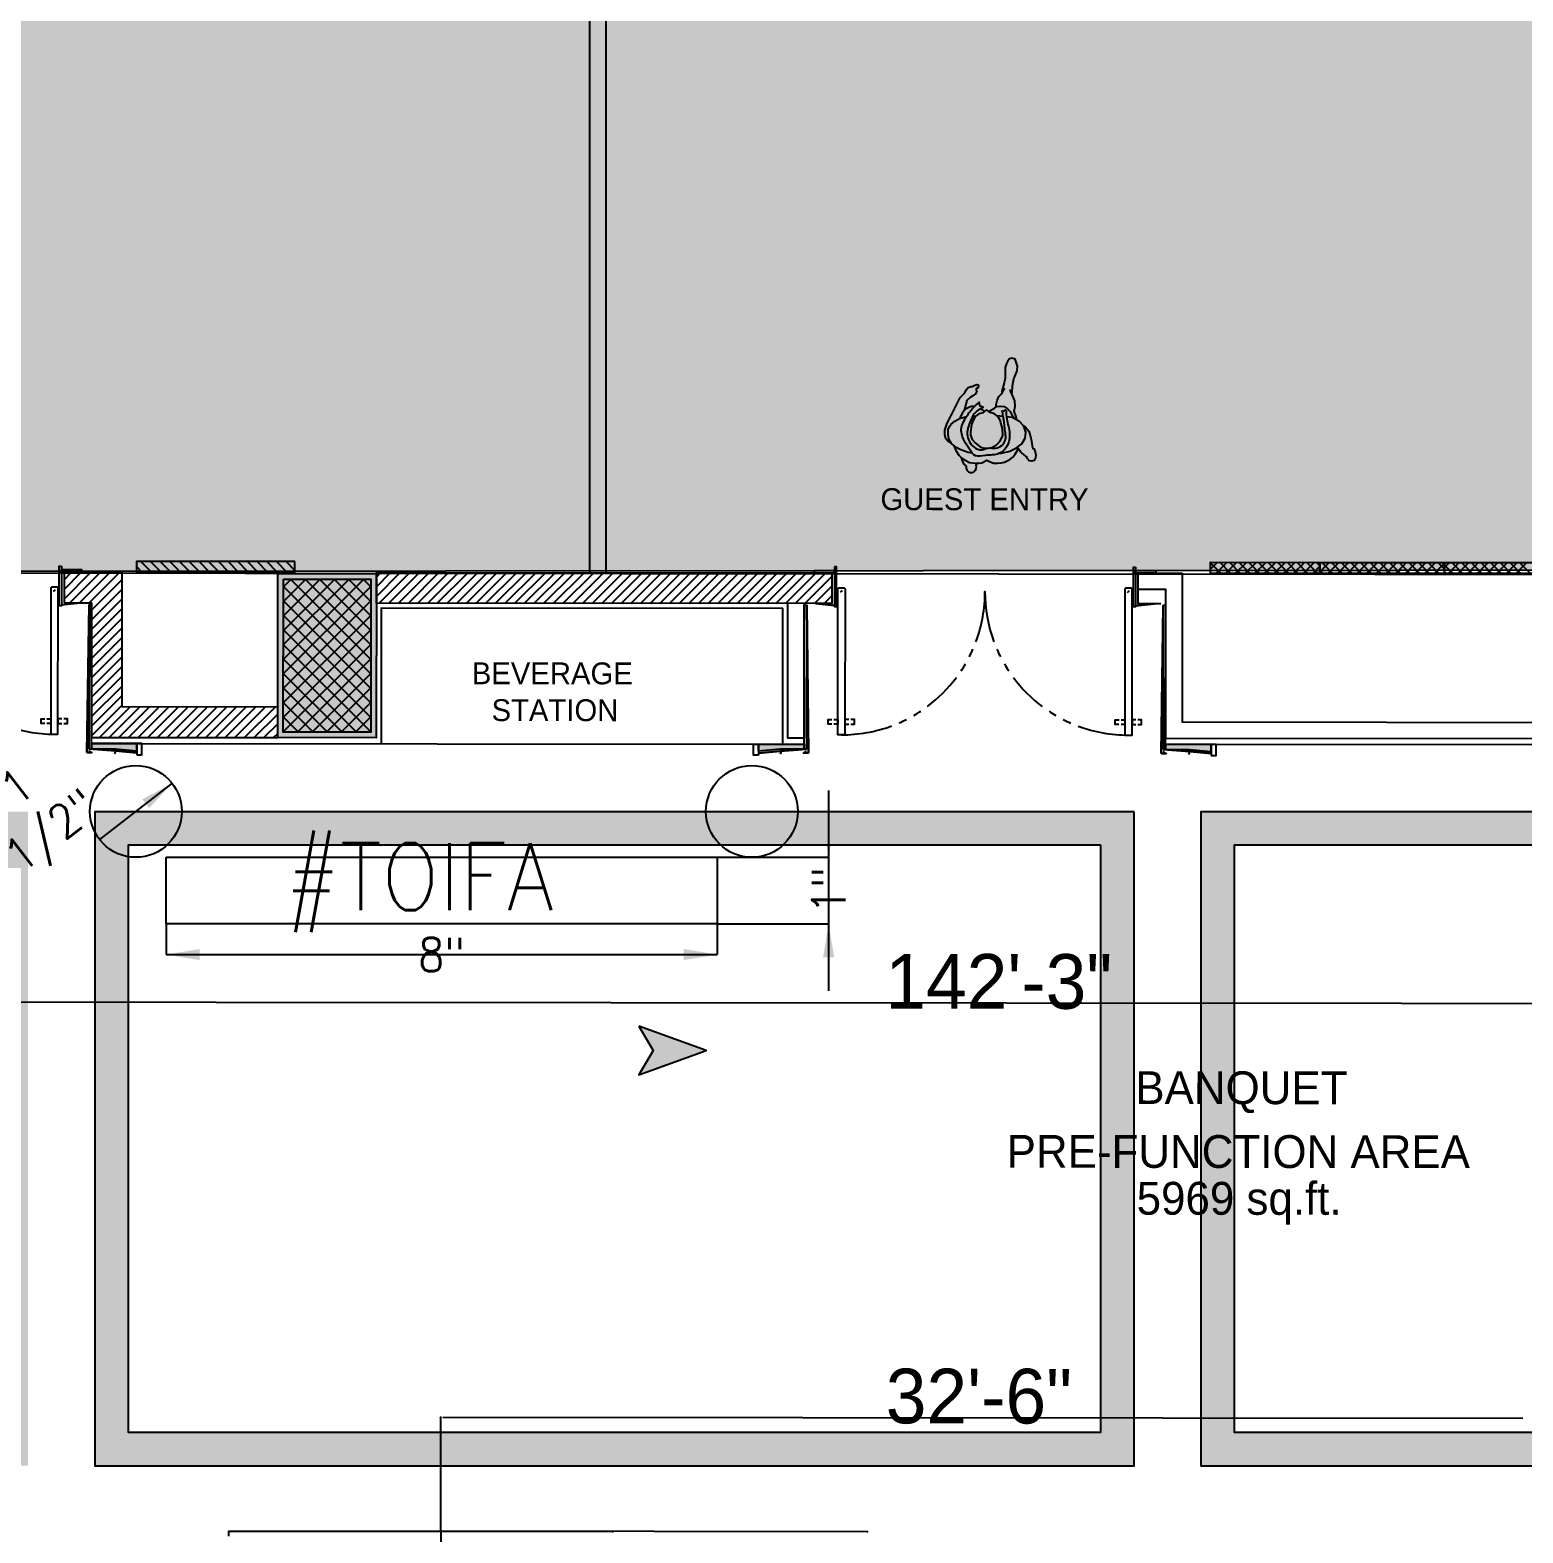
# Model space of a CAD drawing. Header units: millimetres. Extents: x -957 to 3394, y -3 to 3008.
# Drawn here: x 905 to 1442, y 606 to 1147 of the extents above; entities that cross this region are included whole.
import ezdxf

# ---------------------------------------------------------------- set-up
doc = ezdxf.new("R2010")
doc.units = ezdxf.units.MM
for name, color, linetype in [('DIMENSION', 7, 'CONTINUOUS'), ('FIRE_SAFETY', 7, 'CONTINUOUS'), ('HATCHES', 7, 'CONTINUOUS'), ('PDF_0', 7, 'CONTINUOUS'), ('PDF_0SKM_PENDENT_SPRINKLER', 7, 'CONTINUOUS'), ('PDF_FRAMING-COLUMN', 7, 'CONTINUOUS'), ('PDF_FRAMING-COLUMN_HATCH', 7, 'CONTINUOUS'), ('PDF_GROUND', 7, 'CONTINUOUS'), ('PDF_HATCH', 7, 'CONTINUOUS'), ('PDF_I-DOOR', 7, 'CONTINUOUS'), ('PDF_I-DOOR-OPEN', 7, 'CONTINUOUS'), ('PDF_I-FURN-FIXD', 7, 'CONTINUOUS'), ('PDF_ID_FINISH_LINE', 7, 'CONTINUOUS'), ('PDF_ID_LAYER', 7, 'CONTINUOUS'), ('PDF_SHREM-CAD_6_CABLE', 7, 'CONTINUOUS'), ('PDF_SHREM_ACOUSTIC_WALL', 7, 'CONTINUOUS'), ('PDF_TEXT', 7, 'CONTINUOUS'), ('TOIFA', 7, 'CONTINUOUS')]:
    doc.layers.add(name, color=color, linetype=linetype)
doc.styles.add('PDF_ARIAL', font='PDF_ARIAL')
doc.styles.get("Standard").update_dxf_attribs({"font": 'STANDARD'})
doc.dimstyles.get("Standard").update_dxf_attribs({"dimscale": 4, "dimtxt": 3, "dimasz": 3, "dimexe": 0, "dimexo": 0, "dimgap": 0.09, "dimtad": 0, "dimtoh": 1, "dimdec": 0, "dimlunit": 4, "dimtxsty": 'STANDARD', "dimcen": 0.09, "dimclrd": 256, "dimclre": 256, "dimclrt": 256, "dimadec": 0, "dimazin": 0, "dimtfac": 1, "dimtdec": 4, "dimtofl": 0, "dimtmove": 0, "dimatfit": 3, "dimfxl": 1, "dimtolj": 1, "dimtzin": 0, "dimarcsym": 0})

# ---------------------------------------------------------------- blocks, each defined once
blk = doc.blocks.new('*D17')
at = {"layer": 'DIMENSION', "linetype": 'ByBlock', "lineweight": -2}
blk.add_line((956.23, 875.68), (930.18, 855.42), dxfattribs=at)
for points in [[(956.23, 875.68), (947.98, 866.74), (945.53, 869.89)], [(930.18, 855.42), (938.42, 864.37), (940.88, 861.21)]]:
    blk.add_solid(points, dxfattribs=at)
at = {"layer": 'DIMENSION', "linetype": 'CONTINUOUS', "lineweight": -2, "insert": (907.73, 865.06), "char_height": 12, "width": 45.6667, "attachment_point": 5, "rotation": 37.881}
blk.add_mtext('1 1/2"', dxfattribs=at)
blk = doc.blocks.new('*D18')
at = {"layer": 'DIMENSION', "linetype": 'ByBlock', "lineweight": -2}
for p, q in [((954.11, 825.1), (954.11, 814.08)), ((1152.11, 825.1), (1152.11, 814.08)), ((954.11, 814.08), (1152.11, 814.08))]:
    blk.add_line(p, q, dxfattribs=at)
for points in [[(954.11, 814.08), (966.11, 816.08), (966.11, 812.08)], [(1152.11, 814.08), (1140.11, 812.08), (1140.11, 816.08)]]:
    blk.add_solid(points, dxfattribs=at)
at = {"layer": 'DIMENSION', "linetype": 'CONTINUOUS', "lineweight": -2, "insert": (1053.11, 814.08), "char_height": 12, "width": 14, "attachment_point": 5}
blk.add_mtext('8"', dxfattribs=at)
blk = doc.blocks.new('*D19')
at = {"layer": 'TOIFA', "linetype": 'ByBlock', "lineweight": -2}
for p, q in [((1192.24, 873.1), (1192.24, 801.1)), ((1152.11, 849.1), (1192.24, 849.1)), ((1152.11, 825.1), (1192.24, 825.1))]:
    blk.add_line(p, q, dxfattribs=at)
for points in [[(1192.24, 849.1), (1190.24, 861.1), (1194.23, 861.1)], [(1192.24, 825.1), (1194.23, 813.1), (1190.24, 813.1)]]:
    blk.add_solid(points, dxfattribs=at)
at = {"layer": 'TOIFA', "linetype": 'CONTINUOUS', "lineweight": -2, "insert": (1192.24, 837.1), "char_height": 12, "width": 11.3333, "attachment_point": 5, "rotation": 90}
blk.add_mtext('1"', dxfattribs=at)

msp = doc.modelspace()

# ---------------------------------------------------------------- hatches: boundary and pattern name
at = {"layer": 'DIMENSION'}
msp.add_hatch(color=256, dxfattribs=at).paths.add_polyline_path([(1129.1, 779.6), (1124.03, 770.81), (1148.19, 779.6), (1124.03, 788.39)], flags=0)
at = {"layer": 'HATCHES'}
msp.add_hatch(color=253, dxfattribs=at).paths.add_polyline_path([(3284.08, 953.45), (3285.08, 2124.7), (712.53, 2126.9), (711.53, 951.72)], flags=0)
h = msp.add_hatch(color=178, dxfattribs=at)
h.paths.add_polyline_path([(660.59, 1512.96), (423.82, 1512.96), (423.82, 1207.2), (660.59, 1207.2)], flags=0)
h.paths.add_polyline_path([(648.59, 1219.2), (435.82, 1219.2), (435.82, 1500.96), (648.59, 1500.96)], flags=0)
h.paths.add_polyline_path([(660.59, 1183.2), (423.82, 1183.2), (423.82, 877.44), (660.59, 877.44)], flags=0)
h.paths.add_polyline_path([(648.59, 889.44), (435.82, 889.44), (435.82, 1171.2), (648.59, 1171.2)], flags=0)
h.paths.add_polyline_path([(530.93, 865.44), (530.93, 630.3), (904.48, 630.3), (904.48, 865.44)], flags=0)
h.paths.add_polyline_path([(892.48, 853.44), (892.48, 642.3), (542.93, 642.3), (542.93, 853.44)], flags=0)
h.paths.add_polyline_path([(928.48, 865.44), (928.48, 630.3), (1302.03, 630.3), (1302.03, 865.44)], flags=0)
h.paths.add_polyline_path([(940.48, 853.44), (1290.03, 853.44), (1290.03, 642.3), (940.48, 642.3)], flags=0)
h.paths.add_polyline_path([(1326.03, 865.44), (1326.03, 630.3), (1687.58, 630.3), (1687.58, 865.44)], flags=0)
h.paths.add_polyline_path([(1675.58, 853.44), (1675.58, 642.3), (1338.03, 642.3), (1338.03, 853.44)], flags=0)
h.paths.add_polyline_path([(1711.61, 865.44), (1711.61, 630.3), (2085.16, 630.3), (2085.16, 865.44)], flags=0)
h.paths.add_polyline_path([(2073.16, 853.44), (2073.16, 642.3), (1723.61, 642.3), (1723.61, 853.44)], flags=0)
at = {"layer": 'PDF_I-FURN-FIXD'}
for points in [[(943.58, 887.38), (943.58, 889.97), (927.23, 889.98), (927.23, 888.11), (935.85, 888.11), (935.85, 887.39)], [(1167.06, 887.19), (1167.06, 889.78), (1183.42, 889.76), (1183.41, 887.89), (1174.79, 887.9), (1174.79, 887.18)], [(1329.71, 887.05), (1329.71, 889.64), (1313.35, 889.65), (1313.35, 887.78), (1321.98, 887.78), (1321.98, 887.06)]]:
    msp.add_hatch(color=256, dxfattribs=at).paths.add_polyline_path(points, flags=0)

# ---------------------------------------------------------------- linework, layer by layer
at = {"layer": 'DIMENSION'}
msp.add_lwpolyline([(1124.03, 788.39), (1129.1, 779.6), (1124.03, 770.81), (1148.19, 779.6)], close=True, dxfattribs=at)
at = {"layer": 'HATCHES', "color": 253}
msp.add_lwpolyline([(712.53, 2126.9), (3285.08, 2124.7), (3284.08, 953.45), (711.53, 951.72), (712.53, 2126.9)], dxfattribs=at)
at = {"layer": 'PDF_0'}
for points in [[(1435.69, 951.06), (1441.66, 951.06)], [(403.79, 797.42), (2108.36, 795.97)], [(1052.61, 647.54), (1053.01, 647.93)], [(1052.77, 606.7), (1052.81, 647.74)], [(1053.6, 647.74), (1441.79, 647.4)], [(1206.3, 606.57), (1052.78, 606.7), (1114.79, 606.65)], [(1114.58, 606.45), (1114.98, 606.84)], [(1206.1, 606.37), (1206.49, 606.76)]]:
    msp.add_lwpolyline(points, dxfattribs=at)
at = {"layer": 'PDF_0SKM_PENDENT_SPRINKLER'}
msp.add_lwpolyline([(1435.69, 951.06), (1441.67, 951.06)], dxfattribs=at)
at = {"layer": 'PDF_FRAMING-COLUMN'}
for points in [[(994.27, 951.08), (1029.67, 951.05), (1029.62, 892.06), (994.22, 892.09)], [(996.23, 949.12), (1027.7, 949.09), (1027.65, 894.03), (996.19, 894.05)]]:
    msp.add_lwpolyline(points, close=True, dxfattribs=at)
at = {"layer": 'PDF_FRAMING-COLUMN_HATCH'}
for points in [[(996.21, 925.43), (1019.92, 949.1)], [(996.21, 920.21), (1025.14, 949.09)], [(996.21, 915), (1027.7, 946.44)], [(996.22, 935.86), (1009.49, 949.1)], [(996.22, 930.64), (1014.71, 949.1)], [(996.23, 946.29), (999.06, 949.11)], [(996.23, 941.07), (1004.28, 949.11)], [(1027.67, 914.97), (996.23, 946.46)], [(1027.67, 920.19), (998.8, 949.11)], [(1027.68, 925.4), (1004.01, 949.11)], [(1027.68, 930.62), (1009.23, 949.11)], [(1027.69, 935.83), (1014.44, 949.1)], [(1027.69, 941.05), (1019.66, 949.1)], [(1027.7, 946.26), (1024.87, 949.09)], [(996.2, 909.79), (1027.69, 941.22)], [(1027.67, 909.76), (996.23, 941.25)], [(996.2, 904.57), (1027.69, 936.01)], [(1027.66, 904.54), (996.22, 936.04)], [(996.19, 899.36), (1027.68, 930.79)], [(1027.66, 899.33), (996.22, 930.82)], [(996.19, 894.14), (1027.68, 925.58)], [(1027.65, 894.12), (996.21, 925.61)], [(1022.53, 894.03), (996.21, 920.39)], [(1001.31, 894.05), (1027.67, 920.37)], [(1017.31, 894.04), (996.21, 915.18)], [(1006.53, 894.05), (1027.67, 915.15)], [(1012.1, 894.04), (996.2, 909.96)], [(1011.74, 894.04), (1027.67, 909.94)], [(1006.88, 894.04), (996.2, 904.75)], [(1016.96, 894.04), (1027.66, 904.72)], [(1001.67, 894.05), (996.19, 899.53)], [(1022.17, 894.03), (1027.66, 899.51)], [(996.45, 894.05), (996.19, 894.32)], [(1027.39, 894.03), (1027.65, 894.29)]]:
    msp.add_lwpolyline(points, dxfattribs=at)
for points in [[(994.27, 951.08), (1029.67, 951.05), (994.22, 892.09), (1029.62, 892.06)], [(996.23, 949.12), (1027.7, 949.09), (996.19, 894.05), (1027.65, 894.03)]]:
    msp.add_solid(points, dxfattribs=at)
at = {"layer": 'PDF_GROUND', "color": 178}
for points in [[(1302.03, 865.44), (928.48, 865.44), (928.48, 630.3), (1302.03, 630.3)], [(1687.58, 865.44), (1326.03, 865.44), (1326.03, 630.3), (1687.58, 630.3)], [(1290.03, 853.44), (940.48, 853.44), (940.48, 642.3), (1290.03, 642.3)], [(1675.58, 853.44), (1338.03, 853.44), (1338.03, 642.3), (1675.58, 642.3)]]:
    msp.add_lwpolyline(points, close=True, dxfattribs=at)
at = {"layer": 'PDF_HATCH'}
for points in [[(917.37, 945.38), (923.54, 951.54)], [(917.37, 941.9), (927.02, 951.54)], [(917.38, 948.86), (920.07, 951.54)], [(919.47, 940.53), (930.5, 951.53)], [(922.95, 940.53), (933.97, 951.53)], [(926.43, 940.52), (937.45, 951.53)], [(945.49, 951.52), (943.38, 953.63)], [(948.97, 951.52), (945.04, 955.45)], [(952.44, 951.51), (948.51, 955.45)], [(955.92, 951.51), (951.99, 955.45)], [(959.4, 951.51), (955.47, 955.44)], [(962.87, 951.5), (958.94, 955.44)], [(966.35, 951.5), (962.42, 955.44)], [(969.83, 951.5), (965.9, 955.43)], [(973.3, 951.5), (969.37, 955.43)], [(976.78, 951.49), (972.85, 955.43)], [(980.25, 951.49), (976.33, 955.43)], [(983.73, 951.49), (979.8, 955.42)], [(987.21, 951.48), (983.28, 955.42)], [(990.68, 951.48), (986.75, 955.42)], [(994.16, 951.48), (990.23, 955.41)], [(997.64, 951.47), (993.71, 955.41)], [(1000.34, 952.24), (997.18, 955.41)], [(1029.66, 946.33), (1034.79, 951.44)], [(1029.66, 942.85), (1038.26, 951.44)], [(1029.67, 949.81), (1031.31, 951.45)], [(1030.72, 940.43), (1041.74, 951.44)], [(1034.19, 940.43), (1045.21, 951.43)], [(1037.67, 940.43), (1048.69, 951.43)], [(1041.15, 940.42), (1052.17, 951.43)], [(1044.62, 940.42), (1055.64, 951.43)], [(1048.1, 940.42), (1059.12, 951.42)], [(1051.57, 940.42), (1062.6, 951.42)], [(1055.05, 940.41), (1066.07, 951.42)], [(1058.53, 940.41), (1069.55, 951.41)], [(1062, 940.41), (1073.02, 951.41)], [(1065.48, 940.4), (1076.5, 951.41)], [(1068.96, 940.4), (1079.98, 951.4)], [(1072.43, 940.4), (1083.45, 951.4)], [(1075.91, 940.4), (1086.93, 951.4)], [(1079.38, 940.39), (1090.41, 951.4)], [(1082.86, 940.39), (1093.88, 951.39)], [(1086.34, 940.39), (1097.36, 951.39)], [(1089.81, 940.38), (1100.84, 951.39)], [(1093.29, 940.38), (1104.31, 951.38)], [(1096.77, 940.38), (1107.79, 951.38)], [(1100.24, 940.37), (1111.26, 951.38)], [(1103.72, 940.37), (1114.74, 951.37)], [(1107.2, 940.37), (1118.22, 951.37)], [(1110.67, 940.37), (1121.69, 951.37)], [(1114.15, 940.36), (1125.17, 951.37)], [(1117.62, 940.36), (1128.65, 951.36)], [(1121.1, 940.36), (1132.12, 951.36)], [(1124.58, 940.35), (1135.6, 951.36)], [(1128.05, 940.35), (1139.08, 951.35)], [(1131.53, 940.35), (1142.55, 951.35)], [(1135.01, 940.34), (1146.03, 951.35)], [(1138.48, 940.34), (1149.5, 951.34)], [(1141.96, 940.34), (1152.98, 951.34)], [(1145.44, 940.34), (1156.46, 951.34)], [(1148.91, 940.33), (1159.93, 951.34)], [(1152.39, 940.33), (1163.41, 951.33)], [(1155.86, 940.33), (1166.89, 951.33)], [(1159.34, 940.32), (1170.36, 951.33)], [(1162.82, 940.32), (1173.84, 951.32)], [(1166.29, 940.32), (1177.31, 951.32)], [(1169.77, 940.31), (1180.79, 951.32)], [(1173.25, 940.31), (1184.27, 951.32)], [(1176.72, 940.31), (1187.74, 951.31)], [(1180.2, 940.31), (1191.22, 951.31)], [(1329.5, 952.64), (1331.99, 955.12)], [(1329.79, 951.19), (1329.5, 951.47)], [(1333.26, 951.19), (1329.51, 954.95)], [(1331.53, 951.19), (1335.46, 955.12)], [(1336.74, 951.18), (1332.81, 955.12)], [(1335, 951.19), (1338.94, 955.12)], [(1340.21, 951.18), (1336.29, 955.12)], [(1338.48, 951.18), (1342.41, 955.11)], [(1343.69, 951.18), (1339.76, 955.11)], [(1341.95, 951.18), (1345.89, 955.11)], [(1347.17, 951.18), (1343.24, 955.11)], [(1345.43, 951.18), (1349.37, 955.11)], [(1350.64, 951.17), (1346.71, 955.11)], [(1348.91, 951.17), (1352.84, 955.1)], [(1354.12, 951.17), (1350.19, 955.11)], [(1352.38, 951.17), (1356.32, 955.1)], [(1357.6, 951.17), (1353.67, 955.1)], [(1355.86, 951.17), (1359.8, 955.1)], [(1361.07, 951.16), (1357.14, 955.1)], [(1359.34, 951.17), (1363.27, 955.09)], [(1364.55, 951.16), (1360.62, 955.1)], [(1362.81, 951.16), (1366.75, 955.09)], [(1368.03, 951.16), (1364.1, 955.09)], [(1366.29, 951.16), (1368.83, 953.69)], [(1368.83, 953.83), (1367.57, 955.09)], [(1368.83, 951.76), (1372.15, 955.09)], [(1369.95, 951.16), (1368.83, 952.29)], [(1373.43, 951.15), (1369.5, 955.09)], [(1371.69, 951.15), (1375.63, 955.08)], [(1376.91, 951.15), (1372.98, 955.09)], [(1375.17, 951.15), (1379.11, 955.08)], [(1380.38, 951.15), (1376.45, 955.08)], [(1378.65, 951.15), (1382.58, 955.08)], [(1383.86, 951.14), (1379.93, 955.08)], [(1382.12, 951.15), (1386.06, 955.08)], [(1387.34, 951.14), (1383.41, 955.08)], [(1385.6, 951.14), (1389.54, 955.07)], [(1390.81, 951.14), (1386.88, 955.07)], [(1389.08, 951.14), (1393.01, 955.07)], [(1394.29, 951.14), (1390.36, 955.07)], [(1392.55, 951.14), (1396.49, 955.07)], [(1397.77, 951.13), (1393.84, 955.07)], [(1396.03, 951.13), (1399.97, 955.06)], [(1401.24, 951.13), (1397.31, 955.07)], [(1399.51, 951.13), (1403.44, 955.06)], [(1404.72, 951.13), (1400.79, 955.06)], [(1402.98, 951.13), (1406.92, 955.06)], [(1408.19, 951.12), (1404.26, 955.06)], [(1406.46, 951.12), (1410.39, 955.05)], [(1411.67, 951.12), (1407.74, 955.06)], [(1409.93, 951.12), (1413.66, 954.84)], [(1413.66, 952.61), (1411.22, 955.05)], [(1413.41, 951.12), (1413.66, 951.37)], [(1413.66, 953.3), (1415.42, 955.05)], [(1416.69, 951.12), (1413.66, 954.15)], [(1414.96, 951.12), (1418.89, 955.05)], [(1420.17, 951.11), (1416.24, 955.05)], [(1418.43, 951.11), (1422.37, 955.04)], [(1423.65, 951.11), (1419.72, 955.05)], [(1421.91, 951.11), (1425.85, 955.04)], [(1427.12, 951.11), (1423.19, 955.04)], [(1425.39, 951.11), (1429.32, 955.04)], [(1430.6, 951.1), (1426.67, 955.04)], [(1428.86, 951.11), (1432.8, 955.04)], [(1434.08, 951.1), (1430.15, 955.04)], [(1432.34, 951.1), (1436.28, 955.03)], [(1437.55, 951.1), (1433.62, 955.03)], [(1435.82, 951.1), (1439.75, 955.03)], [(1441.03, 951.1), (1437.1, 955.03)], [(1439.29, 951.1), (1443.23, 955.03)], [(1444.5, 951.09), (1440.58, 955.03)], [(927.27, 937.89), (938.29, 948.89)], [(1183.67, 940.3), (1193.38, 949.99)], [(1187.15, 940.3), (1193.38, 946.51)], [(927.26, 930.94), (938.28, 941.94)], [(927.27, 934.41), (938.29, 945.42)], [(1190.63, 940.3), (1193.37, 943.04)], [(927.26, 927.46), (938.28, 938.46)], [(927.26, 923.98), (938.28, 934.99)], [(927.25, 920.51), (938.28, 931.51)], [(927.25, 917.03), (938.27, 928.04)], [(927.25, 913.56), (938.27, 924.56)], [(927.24, 910.08), (938.27, 921.08)], [(927.24, 906.6), (938.26, 917.61)], [(927.24, 903.13), (938.26, 914.13)], [(927.24, 899.65), (938.26, 910.65)], [(927.23, 896.17), (938.25, 907.18)], [(927.23, 892.7), (938.25, 903.7)], [(930.15, 892.14), (941.18, 903.15)], [(933.63, 892.14), (944.65, 903.14)], [(937.11, 892.14), (948.13, 903.14)], [(940.58, 892.13), (951.6, 903.14)], [(944.06, 892.13), (955.08, 903.13)], [(947.54, 892.13), (958.56, 903.13)], [(951.01, 892.13), (962.03, 903.13)], [(954.49, 892.12), (965.51, 903.13)], [(957.96, 892.12), (968.99, 903.12)], [(961.44, 892.12), (972.46, 903.12)], [(964.92, 892.11), (975.94, 903.12)], [(968.39, 892.11), (979.42, 903.11)], [(971.87, 892.11), (982.89, 903.11)], [(975.35, 892.11), (986.37, 903.11)], [(978.82, 892.1), (989.84, 903.11)], [(982.3, 892.1), (993.32, 903.1)], [(985.78, 892.1), (994.23, 900.53)], [(989.25, 892.09), (994.22, 897.06)], [(992.73, 892.09), (994.22, 893.58)]]:
    msp.add_lwpolyline(points, dxfattribs=at)
at = {"layer": 'PDF_I-DOOR'}
for points in [[(916.43, 953.74), (916.41, 939.5), (915.64, 939.5), (915.66, 953.74)], [(1194.34, 953.5), (1194.33, 939.26), (1195.1, 939.26), (1195.11, 953.5)], [(1302.55, 953.41), (1302.54, 939.17), (1301.77, 939.17), (1301.78, 953.41)]]:
    msp.add_lwpolyline(points, close=True, dxfattribs=at)
for points in [[(912.63, 945.8), (912.58, 893.33), (915.17, 893.32), (915.22, 945.8, 0.414172), (914.87, 946.14), (912.97, 946.14, 0.414216)], [(1198.12, 945.56), (1198.08, 893.08), (1195.49, 893.08), (1195.53, 945.56, -0.414216), (1195.88, 945.9), (1197.78, 945.9, -0.414216)], [(1298.75, 945.47), (1298.71, 893), (1301.3, 892.99), (1301.34, 945.47, 0.414216), (1301, 945.81), (1299.1, 945.81, 0.414216)]]:
    msp.add_lwpolyline(points, format="xyb", close=True, dxfattribs=at)
for points in [[(913.58, 944.59), (914.27, 945.28)], [(923.24, 940.53), (916.41, 939.84), (923.24, 940.53)], [(1187.5, 940.3), (1194.33, 939.6), (1187.5, 940.3)], [(1196.48, 944.35), (1197.17, 945.04)], [(1299.7, 944.26), (1300.39, 944.95)], [(1309.36, 940.2), (1302.54, 939.51), (1309.36, 940.2)], [(910.49, 897.12), (909.14, 897.12), (909.14, 898.85), (910.49, 898.85)], [(911.23, 898.85), (912.59, 898.85), (912.58, 897.12), (911.23, 897.12)], [(916.54, 898.84), (915.18, 898.85), (915.18, 897.12), (916.54, 897.12)], [(917.27, 897.12), (918.63, 897.12), (918.63, 898.84), (917.27, 898.84)], [(1193.39, 896.88), (1192.04, 896.88), (1192.04, 898.61), (1193.4, 898.61)], [(1194.14, 898.61), (1195.49, 898.61), (1195.49, 896.88), (1194.13, 896.88)], [(1199.44, 898.6), (1198.08, 898.6), (1198.09, 896.88), (1199.44, 896.88)], [(1200.18, 896.88), (1201.53, 896.87), (1201.53, 898.6), (1200.18, 898.6)], [(1296.61, 896.79), (1295.26, 896.79), (1295.26, 898.52), (1296.62, 898.52)], [(1297.36, 898.52), (1298.71, 898.52), (1298.71, 896.79), (1297.35, 896.79)], [(1302.66, 898.51), (1301.3, 898.51), (1301.31, 896.79), (1302.66, 896.79)], [(1303.4, 896.79), (1304.75, 896.79), (1304.75, 898.51), (1303.4, 898.51)]]:
    msp.add_lwpolyline(points, dxfattribs=at)
at = {"layer": 'PDF_I-DOOR-OPEN'}
msp.add_lwpolyline([(1245.2, 926.59, 0.089837), (1248.44, 944.65, 0.089831), (1251.64, 926.59, 0.089831)], format="xyb", dxfattribs=at)
for centre, radius, start, end in [((1196.96, 944.55), 51.48, 333.0144, 336.2975), ((1299.91, 944.47), 51.48, 203.6058, 206.8888), ((1196.97, 944.55), 51.46, 306.7407, 323.1613), ((1196.95, 944.56), 51.49, 326.4463, 329.7287), ((1299.92, 944.47), 51.49, 210.1733, 213.4557), ((1299.9, 944.46), 51.46, 216.7408, 233.1608), ((1196.97, 944.56), 51.48, 293.6045, 296.8876), ((1196.96, 944.57), 51.49, 300.1733, 303.4557), ((1299.89, 944.45), 51.45, 236.4444, 239.7291), ((1299.91, 944.47), 51.48, 243.0151, 246.2981), ((913.78, 944.79), 51.46, 249.5813, 270.1145), ((1196.97, 944.55), 51.46, 269.7875, 290.3207), ((1299.9, 944.46), 51.46, 249.5811, 270.1146)]:
    msp.add_arc(centre, radius, start, end, dxfattribs=at)
at = {"layer": 'PDF_I-FURN-FIXD'}
for points in [[(923.71, 951.54), (916.42, 951.54), (916.42, 952.53), (923.71, 952.52)], [(1187.05, 951.31), (1194.34, 951.31), (1194.34, 952.05), (1187.05, 952.06)], [(1309.84, 951.21), (1302.55, 951.21), (1302.55, 952.2), (1309.84, 952.19)], [(926.33, 888.11), (927.23, 888.11), (927.27, 939.88), (926.37, 939.88)], [(1184.31, 887.89), (1183.41, 887.89), (1183.46, 939.66), (1184.36, 939.66)], [(1312.45, 887.78), (1313.35, 887.78), (1313.39, 939.55), (1312.5, 939.55)], [(943.58, 887.38), (943.58, 889.97), (927.23, 889.98), (927.23, 888.11), (935.85, 888.11)], [(943.58, 885.94), (945.38, 885.94), (945.38, 889.97), (943.58, 889.97)], [(1167.06, 885.75), (1165.26, 885.75), (1165.26, 889.78), (1167.06, 889.78)], [(1167.06, 887.19), (1167.06, 889.78), (1183.42, 889.76), (1183.41, 887.89), (1174.79, 887.9)], [(1329.71, 887.05), (1329.71, 889.64), (1313.35, 889.65), (1313.35, 887.78), (1321.98, 887.78)], [(1329.7, 885.61), (1331.5, 885.61), (1331.5, 889.64), (1329.71, 889.64)]]:
    msp.add_lwpolyline(points, close=True, dxfattribs=at)
for points in [[(925.61, 886.68), (926.37, 939.88), (925.61, 886.68)], [(1185.03, 886.46), (1184.36, 939.66), (1185.03, 886.46)], [(1311.73, 886.35), (1312.5, 939.55), (1311.73, 886.35)], [(925.61, 886.68), (927.4, 886.68), (926.33, 887.4)], [(926.33, 888.11), (935.85, 887.39), (926.33, 888.11)], [(935.85, 887.39), (935.49, 886.31)], [(943.58, 886.66), (935.85, 887.39), (943.58, 886.66)], [(1167.06, 886.47), (1174.79, 887.18), (1167.06, 886.47)], [(1184.31, 887.89), (1174.79, 887.18), (1184.31, 887.89)], [(1175.15, 887.18), (1174.79, 886.1)], [(1185.03, 886.46), (1183.23, 886.46), (1184.31, 887.18)], [(1311.73, 886.35), (1313.53, 886.35), (1312.45, 887.07)], [(1312.45, 887.78), (1321.98, 887.06), (1312.45, 887.78)], [(1321.98, 887.06), (1321.62, 885.98)], [(1329.7, 886.33), (1321.98, 887.06), (1329.7, 886.33)]]:
    msp.add_lwpolyline(points, dxfattribs=at)
at = {"layer": 'PDF_ID_FINISH_LINE'}
msp.add_lwpolyline([(976.67, 604.99), (976.67, 606.76), (1051, 606.7), (1052.77, 606.7), (1052.38, 145.55), (1050.61, 145.55)], dxfattribs=at)
at = {"layer": 'PDF_ID_LAYER'}
for points in [[(1000.35, 955.41), (943.38, 955.45), (943.38, 951.52), (1000.34, 951.47)], [(1368.83, 955.09), (1413.66, 955.05), (1413.66, 951.12), (1368.83, 951.16)], [(1413.66, 955.05), (1456.49, 955.02), (1456.49, 951.08), (1413.66, 951.12)]]:
    msp.add_lwpolyline(points, close=True, dxfattribs=at)
for points in [[(1368.83, 951.16), (1329.46, 951.19), (1329.51, 955.12), (1368.83, 955.09), (1368.83, 951.16), (1368.83, 955.09)], [(1311.62, 940.19), (1303.5, 940.2), (1303.5, 945.31)], [(927.23, 889.98), (1175.77, 889.77), (1175.81, 938.54), (1031.43, 938.66), (1031.38, 889.89)], [(1578.84, 889.43), (1313.35, 889.65)]]:
    msp.add_lwpolyline(points, dxfattribs=at)
at = {"layer": 'PDF_SHREM-CAD_6_CABLE', "color": 253}
msp.add_lwpolyline([(712.53, 2126.9), (3285.08, 2124.7), (3284.08, 949.12), (711.53, 951.32)], close=True, dxfattribs=at)
at = {"layer": 'PDF_SHREM_ACOUSTIC_WALL'}
for points in [[(917.37, 940.53), (927.27, 940.52), (927.23, 892.15), (994.22, 892.09), (994.23, 903.1), (938.25, 903.15), (938.29, 951.53), (917.38, 951.54)], [(1319.36, 951.2), (1319.32, 897.71), (1466.19, 897.58), (1466.18, 891.69), (1313.41, 891.82), (1313.46, 945.3), (1303.5, 945.31), (1303.5, 951.21)]]:
    msp.add_lwpolyline(points, close=True, dxfattribs=at)
for points in [[(1053.27, 951.43), (1029.67, 951.45), (1193.38, 951.31), (1193.37, 940.29), (1029.66, 940.43), (1029.67, 951.45)], [(1183.48, 940.3), (1183.44, 891.93), (1177.54, 891.93), (1177.58, 940.31)]]:
    msp.add_lwpolyline(points, dxfattribs=at)
at = {"layer": 'TOIFA', "linetype": 'CONTINUOUS'}
for p, q in [((1244.02, 1007.66), (1245.06, 1007.7)), ((1255, 1007.58), (1252.74, 1007.75))]:
    msp.add_line(p, q, dxfattribs=at)
at = {"layer": 'TOIFA'}
for points in [[(1106.24, 1190.71), (736.29, 1190.71), (736.29, 1184.71), (1106.24, 1184.71), (1106.24, 951.33), (1112.24, 951.33), (1112.24, 1190.71)], [(954.11, 849.1), (1152.11, 849.1), (1152.11, 825.1), (954.11, 825.1)]]:
    msp.add_lwpolyline(points, close=True, dxfattribs=at)
at = {"layer": 'TOIFA', "linetype": 'CONTINUOUS'}
for points in [[(1259.91, 1006.28), (1259.66, 1007.45), (1258.92, 1009.52), (1259.27, 1011.23), (1259.19, 1013.14), (1258.03, 1015.72), (1258.26, 1016.19), (1258.3, 1018.29), (1258.61, 1019.93), (1258.84, 1021.06), (1260.01, 1024.02), (1260.09, 1025.7), (1259.54, 1027.46), (1259.23, 1028.12), (1258.14, 1028.55), (1257.21, 1028.35), (1256.62, 1027.57), (1256.23, 1026.64), (1255.69, 1025.19), (1255.73, 1023.09), (1255.69, 1021.37), (1255.34, 1019.66), (1254.95, 1018.29), (1254.48, 1016.69), (1254.69, 1016.14)], [(1236.32, 998), (1235.15, 998.56), (1234.38, 999.57), (1233.99, 1001.06), (1233.95, 1002.65), (1234.8, 1005.19), (1236.21, 1007.69), (1239.56, 1014.39), (1240.53, 1015.29), (1241.15, 1016.07), (1241.62, 1017.16), (1242.4, 1017.94), (1243.34, 1018.29), (1243.8, 1018.33), (1244.74, 1018.84), (1245.56, 1019.03), (1245.99, 1018.99), (1246.14, 1018.6), (1245.91, 1017.82), (1245.32, 1017.55), (1245.28, 1017), (1245.48, 1016.58), (1245.01, 1015.68), (1244.08, 1015.02), (1243.06, 1014.39), (1241.93, 1013.3), (1240.92, 1009.67), (1240.34, 1008.82), (1239.79, 1007.8), (1239.31, 1006.8)], [(1252.49, 1011.12), (1252.41, 1011.86), (1252.8, 1013.26), (1253.47, 1014.74), (1254.17, 1015.48), (1254.67, 1016.11), (1255.61, 1017.78)], [(1258.03, 1015.72), (1257.79, 1016.11), (1257.52, 1017.24)], [(1240.95, 1009.79), (1241.62, 1010.41), (1242.83, 1011.08), (1243.57, 1011.31), (1244.78, 1011.31), (1244.82, 1011.3)], [(1249.74, 1009.4), (1251.91, 1010.61), (1252.73, 1011.19), (1253.97, 1011.27), (1255.3, 1011.12), (1256.54, 1010.34), (1257.48, 1009.32), (1257.95, 1008.39), (1258.69, 1007.3), (1259.41, 1006.54)], [(1243.86, 994.38), (1242.42, 994.65), (1239.78, 995.57), (1238.11, 996.43), (1236.38, 997.88), (1235.47, 999.5), (1235.2, 1001.12), (1235.2, 1002.84), (1235.74, 1003.92), (1236.22, 1004.62), (1237.62, 1005.92), (1239.24, 1006.78), (1241.77, 1007.59), (1241.84, 1007.59)], [(1246.87, 1010.33), (1247.08, 1010.18), (1248.39, 1009.43)], [(1253.74, 994.32), (1254.41, 994.37), (1257.37, 995.13), (1259.74, 996.32), (1261.68, 997.72), (1262.87, 999.82), (1263.08, 1001.98), (1262.43, 1004.13), (1260.82, 1005.8), (1258.23, 1007.15), (1256.17, 1007.43)], [(1262.41, 1004.18), (1263.03, 1003.71), (1264.17, 1002.33), (1264.79, 1000.36), (1265.11, 998.65), (1265.39, 997.06), (1265.68, 996.07), (1266.09, 995.87), (1266.53, 994.85), (1266.74, 993.66), (1266.61, 992.67), (1266.17, 991.79), (1265.24, 991.5), (1264.3, 991.66), (1263.68, 992.31), (1263.52, 992.93)], [(1237.24, 997.16), (1237.98, 995.36), (1239.01, 993.64), (1240.12, 992.57), (1241.34, 991.85), (1242.87, 991.04), (1244.93, 990.78), (1246.19, 990.78), (1247.3, 990.93), (1249.1, 991.89), (1250.01, 991.35), (1251.46, 990.74), (1252.88, 990.74), (1254.25, 990.89), (1255.4, 991.16), (1257.31, 992.08), (1258.49, 992.99), (1259.33, 994.06), (1260.47, 996.01)], [(1260.09, 996.57), (1260.85, 995.48), (1261.26, 994.83), (1261.76, 994.26), (1263.63, 992.83)], [(1239.89, 992.8), (1240.12, 992), (1240.77, 990.55), (1241.69, 989.67), (1241.72, 988.9), (1242.07, 988.16), (1242.55, 987.69), (1243.2, 987.39), (1243.8, 987.38), (1244.45, 987.63), (1244.88, 988.11), (1245.25, 988.78), (1245.38, 989.5), (1245.25, 989.96), (1245.2, 990.04), (1245.84, 990.78)]]:
    msp.add_lwpolyline(points, dxfattribs=at)
msp.add_lwpolyline([(1253.9, 1006.26), (1253.1, 1007.52), (1251.81, 1008.48), (1250.28, 1008.95), (1249.02, 1010.01), (1247.79, 1008.88), (1246.19, 1008.52), (1244.93, 1007.55), (1244.17, 1006.19), (1243.57, 1004.66), (1243.2, 1001.87), (1243.27, 1000.83), (1243.83, 999.3), (1245, 997.91), (1246.72, 996.61), (1247.72, 996.28), (1249.08, 996.15), (1250.88, 996.44), (1252.57, 997.38), (1253.74, 998.54), (1254.9, 1000.57), (1254.73, 1003.16)], close=True, dxfattribs=at)
at = {"layer": 'TOIFA'}
for centre in [(943.2, 865.55), (1164.64, 865.55)]:
    msp.add_circle(centre, 16.5, dxfattribs=at)
msp.add_open_spline([(1256.01, 1009.75), (1255.92, 1009.82), (1255.59, 1010.1), (1255.16, 1009.33), (1254.72, 1009.51), (1254.56, 1009.57), (1254.72, 1008.91), (1255.23, 1006.82), (1255.37, 1003.31), (1256.32, 999.49), (1254.51, 996.96), (1252.19, 995.81), (1249.63, 996.61), (1247.15, 995.16), (1243.51, 996.64), (1241.27, 1001.17), (1243.01, 1005.38), (1244.53, 1009.07), (1246.59, 1010.18), (1247.77, 1010.83), (1247.68, 1010.98), (1247.46, 1011.34), (1246.34, 1010.94), (1246.37, 1011.95), (1246.38, 1012.66), (1245.63, 1012.03), (1243.88, 1010.55), (1241.59, 1007.35), (1239.27, 1003.21), (1240.73, 998.79), (1242.82, 995.98), (1244.81, 992.65), (1249.09, 993.97), (1253.22, 993.39), (1256.86, 996.83), (1257.71, 1001.67), (1256.2, 1005.91), (1256.06, 1008.72), (1256.01, 1009.75)], degree=3, knots=[0, 0, 0, 0, 0.003826, 0.014511, 0.020377, 0.020377, 0.020377, 0.046083, 0.101527, 0.155851, 0.183052, 0.213169, 0.24753, 0.277363, 0.31368, 0.381674, 0.443844, 0.479989, 0.529144, 0.529144, 0.529144, 0.53528, 0.543542, 0.562837, 0.562837, 0.562837, 0.599715, 0.649269, 0.712774, 0.768667, 0.810721, 0.852317, 0.895089, 0.959013, 1.005818, 1.0674, 1.134735, 1.173621, 1.173621, 1.173621, 1.173621], dxfattribs=at)

# ---------------------------------------------------------------- texts
at = {"layer": 'FIRE_SAFETY', "insert": (1210.86, 973.78), "char_height": 7.866, "width": 72.3238, "attachment_point": 7, "rotation": 359.951, "style": 'PDF_ARIAL'}
msp.add_mtext('GUEST ENTRY', dxfattribs=at)
at = {"layer": 'PDF_TEXT', "attachment_point": 7, "rotation": 359.951, "style": 'PDF_ARIAL'}
for s, insert, char_height, width in [('BEVERAGE', (1063.96, 911.18), 7.866, 52.4402), ('STATION', (1071.05, 897.93), 7.866, 42.8261), ('142\'-3"', (1212.59, 794.36), 19.665, 89.5854), ('BANQUET', (1302.48, 757.09), 11.799, 70.7944), ('PRE-FUNCTION AREA', (1256.22, 737.26), 11.7991, 162.2372), ('5969 sq.ft.', (1302.95, 717), 11.7991, 83.5812), ('32\'-6"', (1212.77, 645.23), 19.665, 76.4754)]:
    msp.add_mtext(s, dxfattribs=dict(at, insert=insert, char_height=char_height, width=width))
at = {"layer": 'TOIFA'}
msp.add_text('#TOIFA', height=24, dxfattribs=at).set_placement((996.88, 830.09))

# ---------------------------------------------------------------- dimensions: what is measured, and where the dimension line sits
at = {"layer": 'DIMENSION'}
dim = msp.add_diameter_dim_2p(p1=(956.23, 875.68), p2=(930.18, 855.42), dimstyle='Standard', dxfattribs=at)
dim.commit()
dim.dimension.update_dxf_attribs({"geometry": '*D17', "text_midpoint": (876.4, 840.68)})
dim = msp.add_linear_dim(base=(1152.11, 814.08), p1=(954.11, 825.1), p2=(1152.11, 825.1), dimstyle='Standard', dxfattribs=at)
dim.commit()
dim.dimension.update_dxf_attribs({"geometry": '*D18', "text_midpoint": (1053.11, 814.08)})
at = {"layer": 'TOIFA'}
dim = msp.add_linear_dim(base=(1192.24, 825.1), p1=(1152.11, 849.1), p2=(1152.11, 825.1), angle=90, dimstyle='Standard', dxfattribs=at)
dim.commit()
dim.dimension.update_dxf_attribs({"geometry": '*D19', "text_midpoint": (1192.24, 837.1)})

doc.saveas('drawing.dxf')
